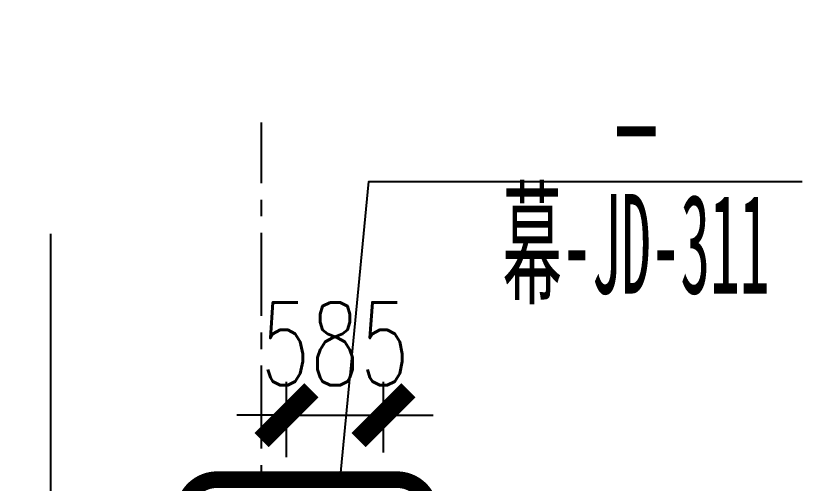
# Model space of a CAD drawing. Extents: x 220580 to 2027826, y -309201 to 71987.
# Drawn here: x 372753 to 377496, y -150565 to -147747 of the extents above; entities that cross this region are included whole.
import ezdxf
from ezdxf.enums import TextEntityAlignment as Align

# ---------------------------------------------------------------- set-up
doc = ezdxf.new("R2010")
doc.units = 0
doc.linetypes.add('CENTER', pattern=[2, 1.25, -0.25, 0.25, -0.25])
doc.linetypes.add('DASH', pattern=[0.35, 0.25, -0.1])
for name, color, linetype in [('1 轴线 辅助线', 1, 'CENTER'), ('3符号', 173, 'Continuous'), ('3索引', 3, 'Continuous'), ('DIM', 173, 'Continuous')]:
    doc.layers.add(name, color=color, linetype=linetype)
doc.styles.add('DHTEXT-1', font='ROMANS.shx', dxfattribs={"width": 0.7, "bigfont": 'CHINESE.shx'})
doc.styles.add('中南符号', font='simhei.ttf')
doc.dimstyles.new('ZN200', dxfattribs={"dimscale": 200, "dimtxt": 2.5, "dimasz": 1.5, "dimexe": 1, "dimexo": 2, "dimgap": 0.9, "dimtad": 1, "dimdec": 0, "dimdsep": 46, "dimtxsty": 'DHTEXT-1', "dimblk": 'ARCHTICK', "dimcen": 2.5, "dimclrd": 173, "dimclre": 173, "dimclrt": 7, "dimazin": 2, "dimtfac": 1, "dimtdec": 0, "dimtix": 1, "dimtmove": 2, "dimatfit": 3, "dimfxl": 0, "dimtolj": 1, "dimtzin": 0, "dimarcsym": 0})

# ---------------------------------------------------------------- blocks, each defined once
blk = doc.blocks.new('_ArchTick')
at = {"color": 0, "linetype": 'ByBlock', "const_width": 0.4}
blk.add_lwpolyline([(-0.5, -0.5), (0.5, 0.5)], dxfattribs=at)
blk = doc.blocks.new('*D885')
at = {"layer": 'Defpoints', "color": 0, "ltscale": 2000, "transparency": 16777216}
for p in [(374971, -150154.7), (374386, -150808.6), (374971, -150779.4)]:
    blk.add_point(p, dxfattribs=at)
at = {"layer": 'DIM', "color": 173, "linetype": 'ByBlock', "lineweight": -2, "ltscale": 2000, "transparency": 16777216}
for p, q in [((374386, -150408.6), (374386, -149954.7)), ((374971, -150379.4), (374971, -149954.7)), ((374386, -150154.7), (374086, -150154.7)), ((374386, -150154.7), (374971, -150154.7)), ((374971, -150154.7), (375271, -150154.7))]:
    blk.add_line(p, q, dxfattribs=at)
at = {"layer": 'DIM', "color": 173, "lineweight": -2, "ltscale": 2000, "transparency": 16777216, "xscale": 300, "yscale": 300, "zscale": 300}
blk.add_blockref('_ArchTick', (374386, -150154.7), dxfattribs=at)
at = {"layer": 'DIM', "color": 173, "lineweight": -2, "ltscale": 2000, "transparency": 16777216, "xscale": 300, "yscale": 300, "zscale": 300, "rotation": 180}
blk.add_blockref('_ArchTick', (374971, -150154.7), dxfattribs=at)
at = {"layer": 'DIM', "color": 7, "ltscale": 2000, "transparency": 16777216, "insert": (374678.5, -149724.7), "char_height": 500, "attachment_point": 5, "style": 'DHTEXT-1'}
blk.add_mtext('\\A1;585', dxfattribs=at)
blk = doc.blocks.new('中南-指向索引')
blk.add_wipeout([(0, 5), (-0.523, 4.973), (-1.04, 4.891), (-1.545, 4.755), (-2.034, 4.568), (-2.5, 4.33), (-2.939, 4.045), (-3.346, 3.716), (-3.716, 3.346), (-4.045, 2.939), (-4.33, 2.5), (-4.568, 2.034), (-4.755, 1.545), (-4.891, 1.04), (-4.973, 0.523), (-5, 0), (-4.973, -0.523), (-4.891, -1.04), (-4.755, -1.545), (-4.568, -2.034), (-4.33, -2.5), (-4.045, -2.939), (-3.716, -3.346), (-3.346, -3.716), (-2.939, -4.045), (-2.5, -4.33), (-2.034, -4.568), (-1.545, -4.755), (-1.04, -4.891), (-0.523, -4.973), (0, -5), (0.523, -4.973), (1.04, -4.891), (1.545, -4.755), (2.034, -4.568), (2.5, -4.33), (2.939, -4.045), (3.346, -3.716), (3.716, -3.346), (4.045, -2.939), (4.33, -2.5), (4.568, -2.034), (4.755, -1.545), (4.891, -1.04), (4.973, -0.523), (5, 0), (4.973, 0.523), (4.891, 1.04), (4.755, 1.545), (4.568, 2.034), (4.33, 2.5), (4.045, 2.939), (3.716, 3.346), (3.346, 3.716), (2.939, 4.045), (2.5, 4.33), (2.034, 4.568), (1.545, 4.755), (1.04, 4.891), (0.523, 4.973)])
blk.add_line((-5, 0), (5, 0))
at = {"color": 0, "style": '中南符号', "flags": 8}
blk.add_attdef('编号', text='', height=3, dxfattribs=at).set_placement((0, 0.365), align=Align.CENTER)
at = {"color": 0, "style": '中南符号', "width": 0.932285, "flags": 8}
blk.add_attdef('图号', text='', height=3, dxfattribs=at).set_placement((-4.037, -3.373), (4.008, -3.373), align=Align.FIT)

msp = doc.modelspace()

# ---------------------------------------------------------------- linework, layer by layer
at = {"layer": '1 轴线 辅助线', "ltscale": 400}
msp.add_line((374236, -167956.2), (374236, -148390.8), dxfattribs=at)
at = {"layer": '3符号'}
msp.add_lwpolyline([(372963.2, -149061), (372963.2, -158254.5), (373173.2, -158330.9), (372753.2, -158405), (372963.2, -158479.5), (372963.2, -167673)], dxfattribs=at)
at = {"layer": '3索引'}
msp.add_lwpolyline([(374709.3, -150543.4), (374881.9, -148747.2), (376495.7, -148747.2)], dxfattribs=at)
at = {"layer": '3索引', "linetype": 'DASH', "ltscale": 1000, "const_width": 100}
msp.add_lwpolyline([(373966.9, -150543.4), (375052, -150543.4, -0.414214), (375252, -150743.4), (375252, -154499.7, -0.414214), (375052, -154699.7), (373966.9, -154699.7, -0.414214), (373766.9, -154499.7), (373766.9, -150743.4, -0.414214)], format="xyb", close=True, dxfattribs=at)

# ---------------------------------------------------------------- dimensions: what is measured, and where the dimension line sits
at = {"layer": 'DIM', "color": 6, "ltscale": 2000}
dim = msp.add_linear_dim(base=(374971, -150154.7), p1=(374386, -150808.6), p2=(374971, -150779.4), dimstyle='ZN200', dxfattribs=at)
dim.commit()
dim.dimension.update_dxf_attribs({"geometry": '*D885', "text_midpoint": (374678.5, -149724.7)})

# ---------------------------------------------------------------- next in the draw order: block references
at = {"layer": '3索引', "color": 7}
ref = msp.add_blockref('中南-指向索引', (376495.7, -148747.2), dxfattribs=dict(at, xscale=200, yscale=200, zscale=200))
ref.add_attrib('编号', '-', dxfattribs={"layer": '0', "color": 0, "height": 600, "style": '中南符号'}).set_placement((376495.7, -148674.2), align=Align.CENTER)
ref.add_attrib('图号', '幕-JD-311', dxfattribs={"layer": '0', "color": 0, "height": 600, "style": '中南符号', "width": 0.414349}).set_placement((375688.3, -149421.8), (377297.3, -149421.8), align=Align.FIT)

doc.saveas('drawing.dxf')
